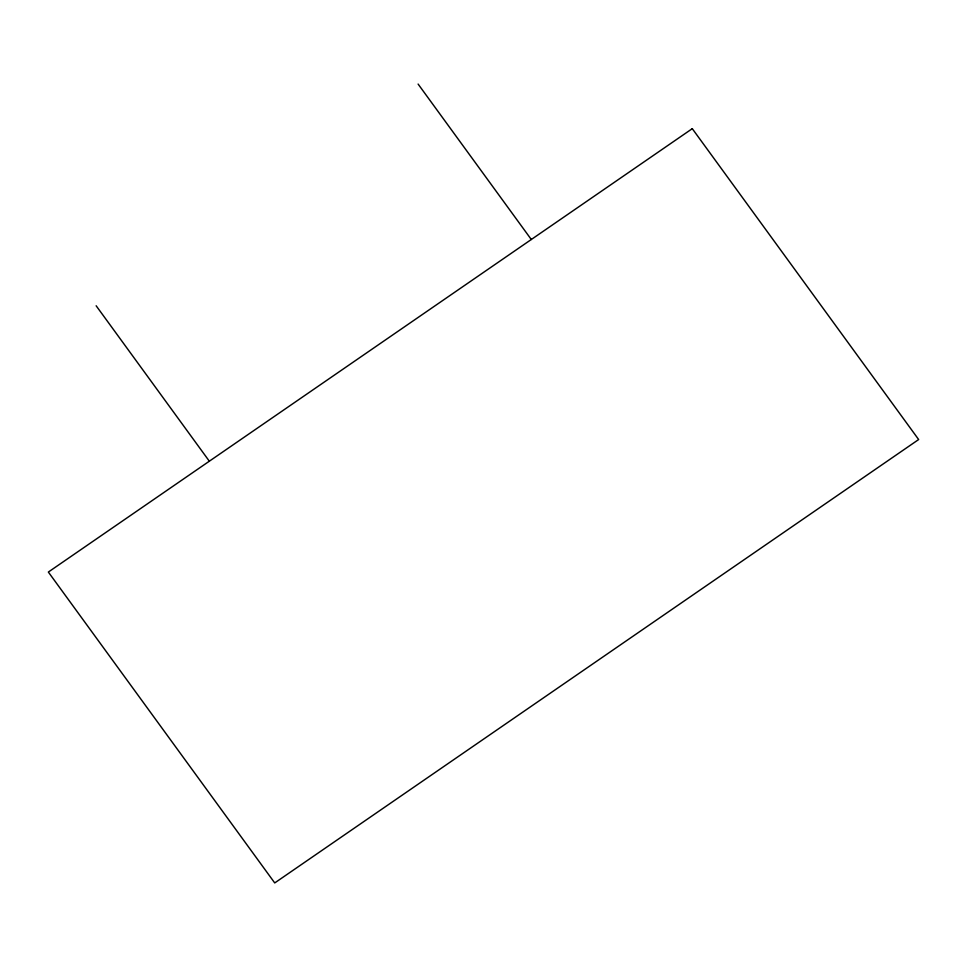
<?xml version="1.0" encoding="UTF-8"?>
<svg xmlns="http://www.w3.org/2000/svg" width="967" height="967" viewBox="0 0 967 967"><rect width="100%" height="100%" fill="white"/><g stroke="black" fill="none" stroke-linecap="round" stroke-linejoin="round"><path stroke-width="1.45" d="M418.107 84.069L531.294 239.502M96.144 305.765L209.331 461.199M692.275 128.659L48.35 572.053L274.725 882.931L918.65 439.538L692.275 128.659"/></g></svg>
